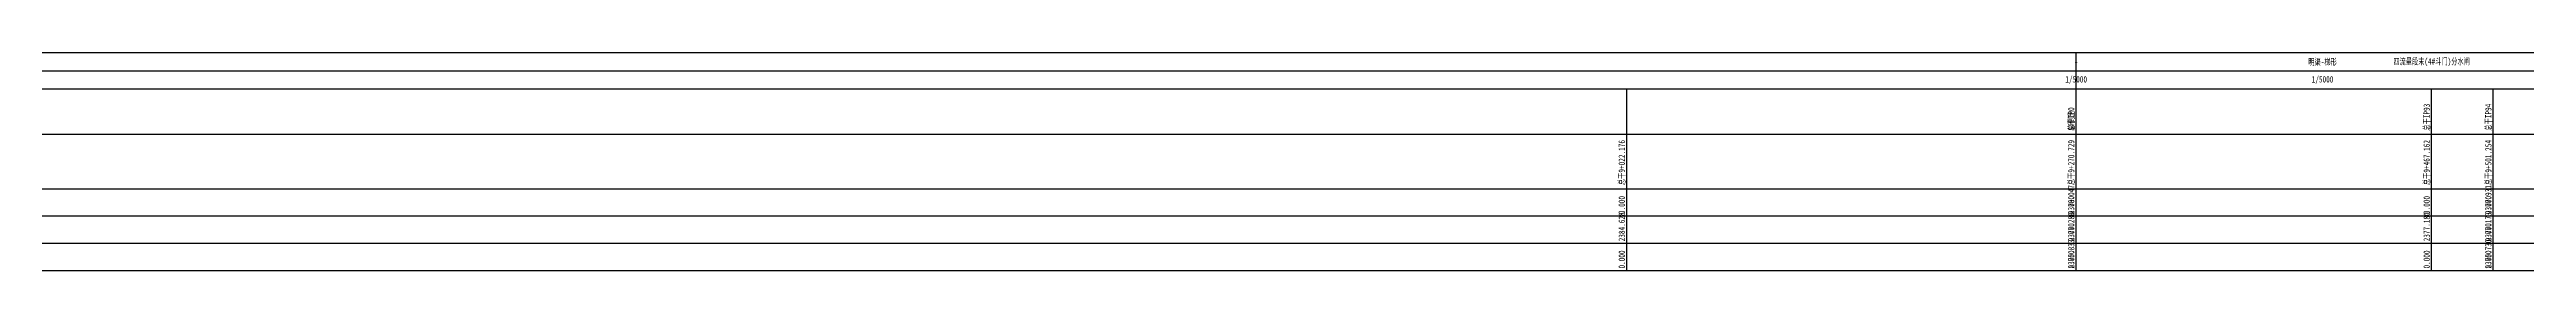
# Model space of a CAD drawing. Header units: metres. Extents: x -40 to 10883, y -681 to 2393.
# Drawn here: x 8150 to 9520, y 0 to 120 of the extents above; entities that cross this region are included whole.
import ezdxf
from ezdxf.enums import TextEntityAlignment as Align

# ---------------------------------------------------------------- set-up
doc = ezdxf.new("R2010")
doc.units = ezdxf.units.M
doc.layers.add('纵断面_文字标注', color=7, linetype='Continuous')
doc.layers.add('纵断面_表格线框', color=7, linetype='Continuous')
doc.styles.get("Standard").update_dxf_attribs({"font": '', "width": 0.7})
doc.styles.get('Standard').set_extended_font_data('仿宋')

msp = doc.modelspace()

# ---------------------------------------------------------------- linework, layer by layer
at = {"layer": '纵断面_表格线框'}
for p, q in [((0, 120), (10862.8, 120)), ((0, 110), (10862.8, 110)), ((9270.7, 0), (9270.7, 120)), ((0, 100), (10862.8, 100)), ((9022.2, 0), (9022.2, 100)), ((9270.7, 0), (9270.7, 100)), ((9270.7, 0), (9270.7, 100)), ((9467.2, 0), (9467.2, 100)), ((9501.3, 0), (9501.3, 100)), ((9501.3, 0), (9501.3, 100)), ((0, 75), (10862.8, 75)), ((0, 45), (10862.8, 45)), ((0, 30), (10862.8, 30)), ((0, 15), (10862.8, 15)), ((0, 0), (10862.8, 0))]:
    msp.add_line(p, q, dxfattribs=at)

# ---------------------------------------------------------------- texts
at = {"layer": '纵断面_文字标注', "width": 0.7}
for s, p in [('-', (9270.7, 115)), ('明渠-梯形', (9406.9, 115)), ('四流量段末(4#斗门)分水闸', (9467.2, 115)), ('1/5000', (9270.7, 105)), ('1/5000', (9406.9, 105))]:
    msp.add_text(s, height=3.5, dxfattribs=at).set_placement(p, align=Align.MIDDLE)
for s, p in [('总干IP0', (9269.7, 77)), ('8#倒出', (9269.7, 77)), ('总干IP93', (9466.2, 77)), ('总干IP94', (9500.3, 77)), ('总干9+022.176', (9021.2, 47)), ('总干9+270.729', (9269.7, 47)), ('总干9+270.729', (9269.7, 47)), ('总干9+270.729', (9269.7, 47)), ('总干9+467.162', (9466.2, 47)), ('总干9+501.254', (9500.3, 47)), ('总干9+501.254', (9500.3, 47)), ('2378.047', (9269.7, 31)), ('2377.931', (9500.3, 31)), ('0.000', (9021.2, 31)), ('2384.628', (9021.2, 16)), ('0.000', (9269.7, 31)), ('0.000', (9269.7, 31)), ('2377.280', (9269.7, 16)), ('2377.289', (9269.7, 16)), ('0.000', (9466.2, 31)), ('2377.180', (9466.2, 16)), ('0.000', (9500.3, 31)), ('2377.173', (9500.3, 16)), ('0.000', (9269.7, 16)), ('2375.833', (9269.7, 1)), ('2375.833', (9269.7, 1)), ('0.000', (9500.3, 16)), ('2375.730', (9500.3, 1)), ('0.000', (9021.2, 1)), ('0.000', (9269.7, 1)), ('0.000', (9466.2, 1)), ('0.000', (9500.3, 1))]:
    msp.add_text(s, height=3.5, rotation=90, dxfattribs=at).set_placement(p)

doc.saveas('drawing.dxf')
